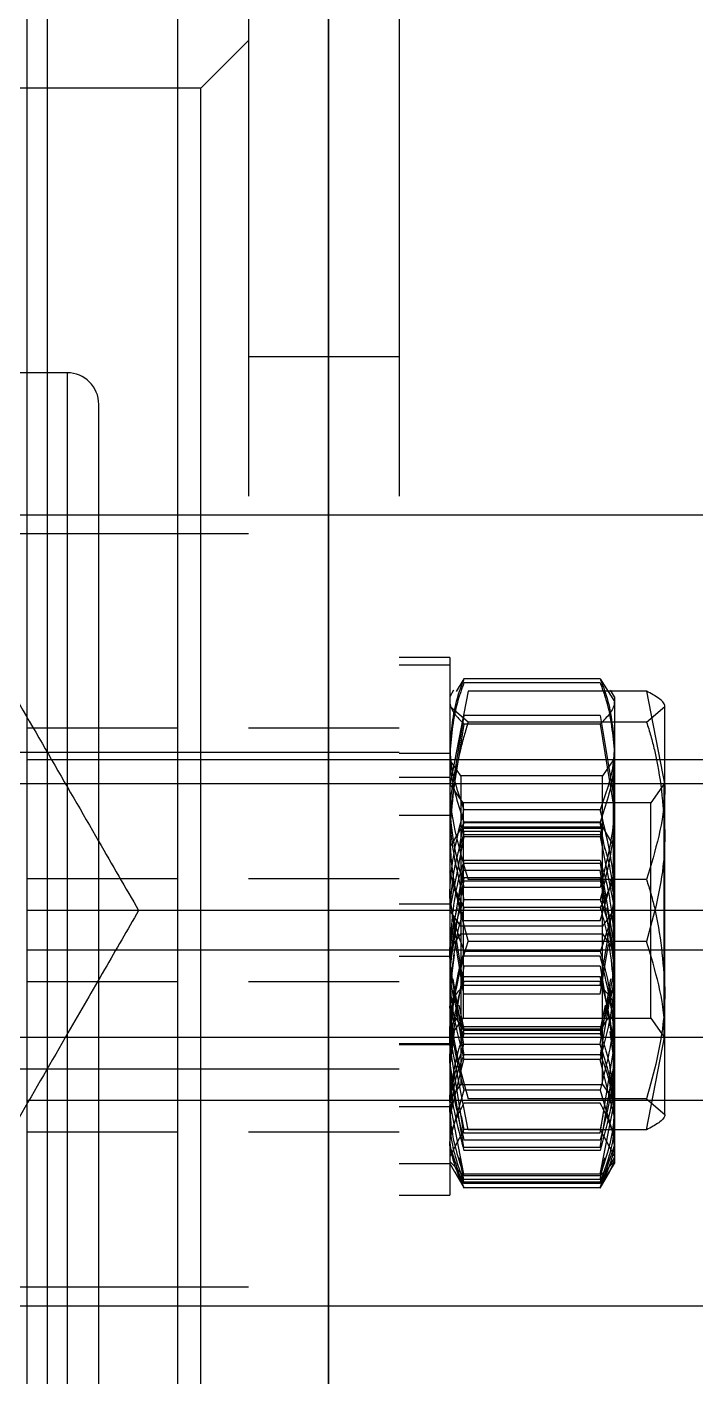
# Model space of a CAD drawing. Header units: metres. Extents: x 0 to 21025, y 0 to 14850.
# Drawn here: x 8590.39 to 8611.53, y 13169.93 to 13212.61 of the extents above; entities that cross this region are included whole.
import ezdxf

# ---------------------------------------------------------------- set-up
doc = ezdxf.new("R2010")
doc.units = ezdxf.units.M
doc.header["$LTSCALE"] = 25
doc.linetypes.add('HIDDEN2', pattern=[4.7625, 3.175, -1.5875])
doc.layers.add('SL4', color=4, linetype='Continuous')
doc.layers.add('ST1', color=7, linetype='HIDDEN2')

msp = doc.modelspace()

# ---------------------------------------------------------------- linework, layer by layer
at = {"layer": 'SL4'}
for p, q in [((8590.386, 13042.681), (8590.386, 13286.681)), ((8599.911, 13286.681), (8599.911, 13042.681)), ((8590.386, 13197.181), (8588.584, 13197.181)), ((8588.584, 13172.181), (8590.386, 13172.181))]:
    msp.add_line(p, q, dxfattribs=at)
at = {"layer": 'ST1'}
for p, q in [((8595.149, 13042.681), (8595.149, 13286.681)), ((8599.911, 13042.681), (8599.911, 13286.681)), ((8597.384, 13277.156), (8597.384, 13055.444)), ((8602.146, 13277.156), (8602.146, 13055.444)), ((8591.034, 13134.431), (8591.034, 13234.931)), ((8597.384, 13212.181), (8595.884, 13210.681)), ((8595.884, 13210.681), (8585.834, 13210.681)), ((8595.884, 13158.681), (8595.884, 13210.681)), ((8602.146, 13202.181), (8597.384, 13202.181)), ((8591.654, 13201.681), (8587.984, 13201.681)), ((8591.654, 13201.67), (8591.654, 13167.693)), ((8592.654, 13168.681), (8592.654, 13200.681)), ((8624.084, 13197.181), (8590.386, 13197.181)), ((8597.384, 13196.584), (8586.284, 13196.584)), ((8603.746, 13192.681), (8602.146, 13192.681)), ((8603.746, 13192.681), (8603.746, 13192.441)), ((8603.746, 13192.441), (8602.146, 13192.441)), ((8603.746, 13192.441), (8603.746, 13180.441)), ((8604.193, 13192), (8603.943, 13191.601)), ((8608.499, 13192), (8604.193, 13192)), ((8608.499, 13191.876), (8604.193, 13191.876)), ((8608.499, 13192), (8608.946, 13191.286)), ((8603.865, 13191.646), (8603.746, 13191.441)), ((8604.327, 13191.614), (8603.746, 13188.636)), ((8609.966, 13191.614), (8604.327, 13191.614)), ((8608.946, 13191.441), (8608.828, 13191.646)), ((8608.946, 13191.441), (8608.946, 13191.361)), ((8608.946, 13191.441), (8608.946, 13191.286)), ((8609.966, 13191.614), (8610.546, 13188.636)), ((8604.327, 13190.638), (8603.746, 13191.126)), ((8608.946, 13191.286), (8608.946, 13187.793)), ((8609.966, 13190.638), (8610.546, 13191.126)), ((8610.546, 13188.636), (8610.546, 13191.181)), ((8604.193, 13190.845), (8603.746, 13188.128)), ((8604.193, 13190.573), (8603.746, 13187.793)), ((8608.499, 13190.845), (8604.193, 13190.845)), ((8608.499, 13190.573), (8604.193, 13190.573)), ((8609.966, 13190.638), (8604.327, 13190.638)), ((8608.499, 13190.845), (8608.946, 13188.128)), ((8608.499, 13190.573), (8608.946, 13187.793)), ((8595.149, 13190.441), (8590.386, 13190.441)), ((8602.146, 13190.441), (8597.384, 13190.441)), ((8597.384, 13189.681), (8586.284, 13189.681)), ((8602.146, 13189.681), (8597.384, 13189.681)), ((8603.746, 13189.641), (8602.146, 13189.641)), ((8614.832, 13189.441), (8590.386, 13189.441)), ((8604.096, 13188.941), (8603.746, 13189.441)), ((8608.921, 13189.441), (8608.571, 13188.941)), ((8608.921, 13183.441), (8608.921, 13189.441)), ((8608.946, 13189.441), (8608.921, 13189.441)), ((8603.746, 13188.881), (8602.146, 13188.881)), ((8604.096, 13188.941), (8604.096, 13183.941)), ((8608.571, 13188.941), (8604.096, 13188.941)), ((8608.571, 13184.695), (8608.571, 13188.941)), ((8615.593, 13188.681), (8586.284, 13188.681)), ((8604.166, 13188.081), (8603.746, 13188.681)), ((8610.521, 13188.681), (8610.101, 13188.081)), ((8610.521, 13180.681), (8610.521, 13188.681)), ((8610.546, 13182.191), (8610.546, 13188.636)), ((8604.166, 13188.081), (8604.166, 13181.281)), ((8610.101, 13188.081), (8604.166, 13188.081)), ((8610.101, 13183.379), (8610.101, 13188.081)), ((8603.746, 13187.681), (8602.146, 13187.681)), ((8604.043, 13186.621), (8604.193, 13187.472)), ((8608.499, 13187.868), (8604.193, 13187.868)), ((8608.499, 13187.472), (8604.193, 13187.472)), ((8608.649, 13186.621), (8608.499, 13187.472)), ((8608.946, 13187.793), (8608.946, 13182.949)), ((8604.196, 13187.46), (8603.746, 13186.681)), ((8604.193, 13187.184), (8604.128, 13186.878)), ((8604.193, 13187.45), (8604.151, 13187.326)), ((8608.499, 13187.45), (8604.193, 13187.45)), ((8608.499, 13187.311), (8604.193, 13187.311)), ((8608.499, 13187.275), (8604.193, 13187.275)), ((8608.499, 13187.184), (8604.193, 13187.184)), ((8608.499, 13187.07), (8604.193, 13187.07)), ((8608.946, 13186.681), (8608.497, 13187.46)), ((8608.499, 13187.45), (8608.541, 13187.326)), ((8608.499, 13187.184), (8608.564, 13186.878)), ((8604.193, 13187.014), (8603.746, 13184.723)), ((8608.499, 13187.014), (8604.193, 13187.014)), ((8608.499, 13187.014), (8608.946, 13184.723)), ((8608.499, 13186.263), (8604.193, 13186.263)), ((8604.193, 13186.171), (8603.746, 13183.476)), ((8604.193, 13184.357), (8603.746, 13185.904)), ((8604.022, 13184.966), (8604.193, 13185.946)), ((8608.499, 13186.171), (8604.193, 13186.171)), ((8608.499, 13185.946), (8604.193, 13185.946)), ((8608.499, 13186.171), (8608.946, 13183.476)), ((8608.67, 13184.966), (8608.499, 13185.946)), ((8608.499, 13184.357), (8608.946, 13185.904)), ((8595.149, 13185.681), (8590.386, 13185.681)), ((8602.146, 13185.681), (8597.384, 13185.681)), ((8604.193, 13185.717), (8603.746, 13182.92)), ((8603.876, 13185.671), (8603.746, 13185.052)), ((8604.193, 13185.605), (8604.148, 13185.438)), ((8608.499, 13185.717), (8604.193, 13185.717)), ((8608.499, 13185.605), (8604.193, 13185.605)), ((8608.499, 13185.41), (8604.193, 13185.41)), ((8609.966, 13185.658), (8604.327, 13185.658)), ((8608.499, 13185.717), (8608.946, 13182.92)), ((8608.499, 13185.605), (8608.544, 13185.438)), ((8608.816, 13185.671), (8608.946, 13185.052)), ((8604.193, 13182.31), (8603.746, 13185.089)), ((8608.499, 13185.014), (8604.193, 13185.014)), ((8608.499, 13182.31), (8608.946, 13185.089)), ((8614.832, 13184.681), (8590.386, 13184.681)), ((8603.746, 13184.881), (8602.146, 13184.881)), ((8604.096, 13184.181), (8603.746, 13184.681)), ((8608.499, 13184.773), (8604.193, 13184.773)), ((8608.571, 13183.941), (8608.571, 13184.695)), ((8608.921, 13184.681), (8608.571, 13184.181)), ((8608.946, 13184.681), (8608.921, 13184.681)), ((8608.571, 13184.181), (8604.096, 13184.181)), ((8608.499, 13184.357), (8604.193, 13184.357)), ((8603.746, 13183.441), (8604.096, 13183.941)), ((8604.096, 13183.941), (8604.096, 13179.181)), ((8604.096, 13183.941), (8608.571, 13183.941)), ((8609.966, 13183.704), (8604.327, 13183.704)), ((8608.571, 13180.109), (8608.571, 13183.941)), ((8608.571, 13183.941), (8608.921, 13183.441)), ((8590.386, 13183.441), (8614.832, 13183.441)), ((8602.146, 13183.241), (8603.746, 13183.241)), ((8603.746, 13183.596), (8603.766, 13183.185)), ((8603.814, 13183.344), (8603.746, 13182.791)), ((8603.886, 13183.276), (8603.746, 13182.191)), ((8604.193, 13182.037), (8603.935, 13183.603)), ((8608.499, 13183.386), (8604.193, 13183.386)), ((8608.499, 13183.239), (8604.193, 13183.239)), ((8608.499, 13182.037), (8608.757, 13183.603)), ((8608.878, 13183.344), (8608.946, 13182.791)), ((8608.921, 13178.681), (8608.921, 13183.441)), ((8608.921, 13183.441), (8608.946, 13183.441)), ((8608.946, 13183.596), (8608.926, 13183.185)), ((8610.101, 13181.281), (8610.101, 13183.379)), ((8603.774, 13183.021), (8603.746, 13183.194)), ((8604.193, 13182.919), (8603.746, 13180.168)), ((8608.499, 13182.919), (8604.193, 13182.919)), ((8608.499, 13182.919), (8608.946, 13180.168)), ((8608.918, 13183.021), (8608.946, 13183.194)), ((8608.946, 13182.949), (8608.946, 13181.441)), ((8590.386, 13182.441), (8595.149, 13182.441)), ((8597.384, 13182.441), (8602.146, 13182.441)), ((8604.193, 13180.443), (8603.855, 13182.526)), ((8604.193, 13182.433), (8604.121, 13182.179)), ((8608.499, 13182.58), (8604.193, 13182.58)), ((8608.499, 13182.433), (8604.193, 13182.433)), ((8608.499, 13180.443), (8608.838, 13182.526)), ((8608.499, 13182.433), (8608.571, 13182.179)), ((8603.846, 13182.149), (8604.193, 13180.123)), ((8608.499, 13182.31), (8604.193, 13182.31)), ((8608.499, 13182.037), (8604.193, 13182.037)), ((8608.846, 13182.149), (8608.499, 13180.123)), ((8610.546, 13178.236), (8610.546, 13182.191)), ((8604.031, 13181.694), (8604.193, 13180.93)), ((8608.661, 13181.694), (8608.499, 13180.93)), ((8608.921, 13181.686), (8608.946, 13181.473)), ((8603.746, 13181.441), (8603.865, 13181.236)), ((8603.746, 13180.681), (8604.166, 13181.281)), ((8604.193, 13180.883), (8603.943, 13181.281)), ((8604.166, 13181.281), (8610.101, 13181.281)), ((8608.499, 13180.883), (8608.749, 13181.281)), ((8608.828, 13181.236), (8608.946, 13181.441)), ((8608.946, 13181.441), (8608.946, 13178.537)), ((8610.101, 13181.281), (8610.521, 13180.681)), ((8586.284, 13180.681), (8615.593, 13180.681)), ((8603.887, 13180.859), (8603.746, 13179.766)), ((8604.327, 13177.748), (8603.746, 13180.726)), ((8604.11, 13180.535), (8604.193, 13180.93)), ((8608.499, 13181.006), (8604.193, 13181.006)), ((8608.499, 13180.93), (8604.193, 13180.93)), ((8608.499, 13180.883), (8604.193, 13180.883)), ((8608.499, 13180.782), (8604.193, 13180.782)), ((8608.582, 13180.535), (8608.499, 13180.93)), ((8608.805, 13180.859), (8608.946, 13179.766)), ((8609.966, 13177.748), (8610.546, 13180.726)), ((8610.521, 13180.681), (8610.546, 13180.681)), ((8602.146, 13180.481), (8603.746, 13180.481)), ((8602.146, 13180.441), (8603.746, 13180.441)), ((8603.746, 13180.572), (8603.754, 13180.389)), ((8604.193, 13177.645), (8603.746, 13180.442)), ((8603.746, 13180.441), (8603.746, 13175.681)), ((8608.499, 13180.443), (8604.193, 13180.443)), ((8608.499, 13177.645), (8608.946, 13180.442)), ((8608.946, 13180.572), (8608.938, 13180.389)), ((8604.193, 13177.192), (8603.746, 13179.886)), ((8603.767, 13178.231), (8604.193, 13179.976)), ((8608.499, 13180.123), (8604.193, 13180.123)), ((8608.499, 13179.976), (8604.193, 13179.976)), ((8608.925, 13178.231), (8608.499, 13179.976)), ((8608.499, 13177.192), (8608.946, 13179.886)), ((8608.571, 13179.181), (8608.571, 13180.109)), ((8586.284, 13179.681), (8597.384, 13179.681)), ((8597.384, 13179.681), (8602.146, 13179.681)), ((8603.746, 13178.681), (8604.096, 13179.181)), ((8604.193, 13179.005), (8603.746, 13177.459)), ((8604.096, 13179.181), (8608.571, 13179.181)), ((8608.499, 13179.005), (8604.193, 13179.005)), ((8608.499, 13179.005), (8608.946, 13177.459)), ((8608.571, 13179.181), (8608.921, 13178.681)), ((8590.386, 13178.681), (8614.832, 13178.681)), ((8604.193, 13176.348), (8603.746, 13178.639)), ((8608.499, 13178.589), (8604.193, 13178.589)), ((8609.966, 13178.725), (8604.327, 13178.725)), ((8608.499, 13176.348), (8608.946, 13178.639)), ((8608.946, 13178.537), (8608.946, 13176.683)), ((8609.966, 13178.725), (8610.546, 13178.236)), ((8602.146, 13178.481), (8603.746, 13178.481)), ((8604.106, 13178.191), (8604.193, 13177.757)), ((8608.587, 13178.191), (8608.499, 13177.757)), ((8590.386, 13177.681), (8595.149, 13177.681)), ((8597.384, 13177.681), (8602.146, 13177.681)), ((8604.193, 13177.757), (8603.746, 13176.904)), ((8608.499, 13177.757), (8604.193, 13177.757)), ((8609.966, 13177.748), (8604.327, 13177.748)), ((8608.499, 13177.757), (8608.946, 13176.904)), ((8604.193, 13175.913), (8603.746, 13177.251)), ((8608.499, 13177.645), (8604.193, 13177.645)), ((8608.499, 13177.417), (8604.193, 13177.417)), ((8608.499, 13175.913), (8608.946, 13177.251)), ((8604.193, 13176.178), (8604.05, 13176.859)), ((8608.499, 13177.192), (8604.193, 13177.192)), ((8608.499, 13177.099), (8604.193, 13177.099)), ((8608.499, 13176.088), (8608.946, 13176.867)), ((8608.499, 13176.178), (8608.642, 13176.859)), ((8602.146, 13176.681), (8603.746, 13176.681)), ((8604.193, 13176.293), (8603.746, 13176.742)), ((8603.746, 13176.681), (8603.884, 13176.443)), ((8603.884, 13176.443), (8603.903, 13176.409)), ((8603.903, 13176.409), (8604.196, 13175.903)), ((8604.193, 13176.088), (8603.963, 13176.489)), ((8603.971, 13176.448), (8604.193, 13176.052)), ((8608.497, 13175.903), (8608.789, 13176.409)), ((8608.499, 13176.293), (8608.946, 13176.742)), ((8608.789, 13176.409), (8608.808, 13176.443)), ((8608.808, 13176.443), (8608.946, 13176.681)), ((8608.946, 13176.742), (8608.946, 13176.681)), ((8608.946, 13176.724), (8608.946, 13176.681)), ((8604.193, 13176.052), (8604.149, 13176.245)), ((8608.499, 13176.348), (8604.193, 13176.348)), ((8608.499, 13176.293), (8604.193, 13176.293)), ((8608.499, 13176.178), (8604.193, 13176.178)), ((8608.499, 13176.088), (8604.193, 13176.088)), ((8608.499, 13176.052), (8604.193, 13176.052)), ((8608.499, 13176.052), (8608.543, 13176.245)), ((8602.146, 13175.681), (8603.746, 13175.681)), ((8608.499, 13175.913), (8604.193, 13175.913)), ((8597.384, 13172.779), (8586.284, 13172.779)), ((8590.386, 13172.181), (8646.149, 13172.181))]:
    msp.add_line(p, q, dxfattribs=at)
msp.add_arc((8591.654, 13200.681), 1, 0, 90, dxfattribs=at)
for points, knots in [([(8584.099, 13201.681), (8584.454, 13201.066), (8585.174, 13199.819), (8586.456, 13197.597), (8587.887, 13195.12), (8589.469, 13192.38), (8591.061, 13189.622), (8592.579, 13186.993), (8593.496, 13185.404), (8593.913, 13184.681)], [0, 0, 0, 0, 0.114678, 0.232485, 0.388423, 0.5445, 0.705441, 0.865997, 1, 1, 1, 1]), ([(8604.193, 13192), (8604.125, 13191.826), (8603.863, 13191.153), (8603.796, 13190.453), (8603.746, 13189.934)], [0, 0, 0, 0, 0.257551, 1, 1, 1, 1]), ([(8604.193, 13191.876), (8604.125, 13191.691), (8603.863, 13190.974), (8603.796, 13190.228), (8603.746, 13189.674)], [0, 0, 0, 0, 0.257551, 1, 1, 1, 1]), ([(8608.499, 13192), (8608.567, 13191.826), (8608.829, 13191.153), (8608.896, 13190.453), (8608.946, 13189.934)], [0, 0, 0, 0, 0.257551, 1, 1, 1, 1]), ([(8608.499, 13191.876), (8608.567, 13191.691), (8608.829, 13190.974), (8608.896, 13190.228), (8608.946, 13189.674)], [0, 0, 0, 0, 0.257551, 1, 1, 1, 1]), ([(8610.546, 13191.126), (8610.545, 13191.138), (8610.537, 13191.302), (8610.241, 13191.464), (8609.966, 13191.614)], [0, 0, 0, 0, 0.0702148, 1, 1, 1, 1]), ([(8603.746, 13191.286), (8603.747, 13191.269), (8603.753, 13191.028), (8603.981, 13190.792), (8604.193, 13190.573)], [0, 0, 0, 0, 0.070201, 1, 1, 1, 1]), ([(8608.946, 13191.286), (8608.946, 13191.269), (8608.939, 13191.028), (8608.711, 13190.792), (8608.499, 13190.573)], [0, 0, 0, 0, 0.0702006, 1, 1, 1, 1]), ([(8604.327, 13190.638), (8604.239, 13190.347), (8603.899, 13189.217), (8603.811, 13188.043), (8603.746, 13187.171)], [0, 0, 0, 0, 0.257551, 1, 1, 1, 1]), ([(8609.966, 13190.638), (8610.053, 13190.347), (8610.393, 13189.217), (8610.481, 13188.043), (8610.546, 13187.171)], [0, 0, 0, 0, 0.257551, 1, 1, 1, 1]), ([(8603.746, 13189.934), (8603.753, 13189.746), (8603.777, 13189.047), (8604.017, 13188.366), (8604.193, 13187.868)], [0, 0, 0, 0, 0.268634, 1, 1, 1, 1]), ([(8603.746, 13189.674), (8603.753, 13189.474), (8603.777, 13188.729), (8604.017, 13188.003), (8604.193, 13187.472)], [0, 0, 0, 0, 0.268634, 1, 1, 1, 1]), ([(8608.946, 13189.934), (8608.939, 13189.746), (8608.915, 13189.047), (8608.675, 13188.366), (8608.499, 13187.868)], [0, 0, 0, 0, 0.268634, 1, 1, 1, 1]), ([(8608.946, 13189.674), (8608.939, 13189.474), (8608.915, 13188.729), (8608.675, 13188.003), (8608.499, 13187.472)], [0, 0, 0, 0, 0.2686336, 1, 1, 1, 1]), ([(8603.746, 13188.636), (8603.747, 13188.565), (8603.755, 13187.56), (8604.051, 13186.574), (8604.327, 13185.658)], [0, 0, 0, 0, 0.070215, 1, 1, 1, 1]), ([(8610.546, 13188.636), (8610.545, 13188.565), (8610.537, 13187.56), (8610.241, 13186.574), (8609.966, 13185.658)], [0, 0, 0, 0, 0.070215, 1, 1, 1, 1]), ([(8603.746, 13188.128), (8603.747, 13188.063), (8603.753, 13187.146), (8603.981, 13186.246), (8604.193, 13185.41)], [0, 0, 0, 0, 0.0702006, 1, 1, 1, 1]), ([(8608.946, 13188.128), (8608.946, 13188.063), (8608.939, 13187.146), (8608.711, 13186.246), (8608.499, 13185.41)], [0, 0, 0, 0, 0.070201, 1, 1, 1, 1]), ([(8603.746, 13185.089), (8603.747, 13185.155), (8603.753, 13186.093), (8603.981, 13187.013), (8604.193, 13187.868)], [0, 0, 0, 0, 0.070201, 1, 1, 1, 1]), ([(8603.746, 13187.793), (8603.747, 13187.728), (8603.753, 13186.789), (8603.981, 13185.869), (8604.193, 13185.014)], [0, 0, 0, 0, 0.070201, 1, 1, 1, 1]), ([(8608.946, 13185.089), (8608.946, 13185.155), (8608.939, 13186.093), (8608.711, 13187.013), (8608.499, 13187.868)], [0, 0, 0, 0, 0.070201, 1, 1, 1, 1]), ([(8608.946, 13187.793), (8608.946, 13187.728), (8608.939, 13186.789), (8608.711, 13185.869), (8608.499, 13185.014)], [0, 0, 0, 0, 0.070201, 1, 1, 1, 1]), ([(8603.746, 13187.171), (8603.755, 13186.856), (8603.787, 13185.682), (8604.099, 13184.54), (8604.327, 13183.704)], [0, 0, 0, 0, 0.268634, 1, 1, 1, 1]), ([(8604.193, 13187.07), (8604.125, 13186.881), (8603.863, 13186.15), (8603.796, 13185.39), (8603.746, 13184.825)], [0, 0, 0, 0, 0.257551, 1, 1, 1, 1]), ([(8608.499, 13187.07), (8608.567, 13186.881), (8608.829, 13186.15), (8608.896, 13185.39), (8608.946, 13184.825)], [0, 0, 0, 0, 0.257551, 1, 1, 1, 1]), ([(8610.546, 13187.171), (8610.537, 13186.856), (8610.505, 13185.682), (8610.194, 13184.54), (8609.966, 13183.704)], [0, 0, 0, 0, 0.268634, 1, 1, 1, 1]), ([(8604.193, 13186.263), (8604.125, 13186.039), (8603.863, 13185.17), (8603.796, 13184.267), (8603.746, 13183.596)], [0, 0, 0, 0, 0.257551, 1, 1, 1, 1]), ([(8608.499, 13186.263), (8608.567, 13186.039), (8608.829, 13185.17), (8608.896, 13184.267), (8608.946, 13183.596)], [0, 0, 0, 0, 0.257551, 1, 1, 1, 1]), ([(8603.746, 13186.112), (8603.747, 13186.08), (8603.753, 13185.628), (8603.981, 13185.185), (8604.193, 13184.773)], [0, 0, 0, 0, 0.070201, 1, 1, 1, 1]), ([(8608.946, 13186.112), (8608.946, 13186.08), (8608.939, 13185.628), (8608.711, 13185.185), (8608.499, 13184.773)], [0, 0, 0, 0, 0.070201, 1, 1, 1, 1]), ([(8603.746, 13185.349), (8603.747, 13185.302), (8603.753, 13184.64), (8603.981, 13183.99), (8604.193, 13183.386)], [0, 0, 0, 0, 0.0702006, 1, 1, 1, 1]), ([(8608.946, 13185.349), (8608.946, 13185.302), (8608.939, 13184.64), (8608.711, 13183.99), (8608.499, 13183.386)], [0, 0, 0, 0, 0.070201, 1, 1, 1, 1]), ([(8609.966, 13185.658), (8610.053, 13185.367), (8610.393, 13184.237), (8610.481, 13183.063), (8610.546, 13182.191)], [0, 0, 0, 0, 0.257551, 1, 1, 1, 1]), ([(8604.193, 13185.014), (8604.125, 13184.841), (8603.863, 13184.167), (8603.796, 13183.468), (8603.746, 13182.949)], [0, 0, 0, 0, 0.257551, 1, 1, 1, 1]), ([(8608.499, 13185.014), (8608.567, 13184.841), (8608.829, 13184.167), (8608.896, 13183.468), (8608.946, 13182.949)], [0, 0, 0, 0, 0.257551, 1, 1, 1, 1]), ([(8593.913, 13184.681), (8593.558, 13184.066), (8592.838, 13182.819), (8591.556, 13180.597), (8590.125, 13178.12), (8588.543, 13175.38), (8586.951, 13172.622), (8585.433, 13169.993), (8584.516, 13168.404), (8584.099, 13167.681)], [0, 0, 0, 0, 0.114678, 0.232485, 0.388423, 0.5445, 0.705441, 0.865997, 1, 1, 1, 1]), ([(8604.193, 13184.773), (8604.125, 13184.531), (8603.863, 13183.591), (8603.796, 13182.614), (8603.746, 13181.889)], [0, 0, 0, 0, 0.257551, 1, 1, 1, 1]), ([(8603.746, 13183.194), (8603.746, 13183.26), (8603.748, 13183.79), (8603.875, 13184.31), (8603.988, 13184.766)], [0, 0, 0, 0, 0.123006, 1, 1, 1, 1]), ([(8608.499, 13184.773), (8608.567, 13184.531), (8608.829, 13183.591), (8608.896, 13182.614), (8608.946, 13181.889)], [0, 0, 0, 0, 0.2575513, 1, 1, 1, 1]), ([(8608.946, 13183.194), (8608.946, 13183.26), (8608.944, 13183.79), (8608.817, 13184.31), (8608.705, 13184.766)], [0, 0, 0, 0, 0.1230064, 1, 1, 1, 1]), ([(8603.746, 13180.726), (8603.747, 13180.797), (8603.755, 13181.803), (8604.051, 13182.788), (8604.327, 13183.704)], [0, 0, 0, 0, 0.070215, 1, 1, 1, 1]), ([(8610.546, 13180.726), (8610.545, 13180.797), (8610.537, 13181.803), (8610.241, 13182.788), (8609.966, 13183.704)], [0, 0, 0, 0, 0.070215, 1, 1, 1, 1]), ([(8603.746, 13183.476), (8603.747, 13183.412), (8603.753, 13182.503), (8603.981, 13181.611), (8604.193, 13180.782)], [0, 0, 0, 0, 0.0702006, 1, 1, 1, 1]), ([(8603.746, 13180.442), (8603.747, 13180.509), (8603.753, 13181.453), (8603.981, 13182.378), (8604.193, 13183.239)], [0, 0, 0, 0, 0.070201, 1, 1, 1, 1]), ([(8604.193, 13183.386), (8604.125, 13183.15), (8603.88, 13182.296), (8603.816, 13181.408), (8603.77, 13180.765)], [0, 0, 0, 0, 0.276429, 1, 1, 1, 1]), ([(8608.946, 13183.476), (8608.946, 13183.412), (8608.939, 13182.503), (8608.711, 13181.611), (8608.499, 13180.782)], [0, 0, 0, 0, 0.070201, 1, 1, 1, 1]), ([(8608.499, 13183.386), (8608.567, 13183.15), (8608.812, 13182.296), (8608.876, 13181.408), (8608.922, 13180.765)], [0, 0, 0, 0, 0.276429, 1, 1, 1, 1]), ([(8608.946, 13180.442), (8608.946, 13180.509), (8608.939, 13181.453), (8608.711, 13182.378), (8608.499, 13183.239)], [0, 0, 0, 0, 0.0702006, 1, 1, 1, 1]), ([(8603.746, 13182.92), (8603.744, 13182.854), (8603.74, 13182.75), (8603.76, 13182.648), (8603.767, 13182.611)], [0, 0, 0, 0, 0.640625, 1, 1, 1, 1]), ([(8603.746, 13182.949), (8603.753, 13182.761), (8603.777, 13182.061), (8604.017, 13181.381), (8604.193, 13180.883)], [0, 0, 0, 0, 0.2686336, 1, 1, 1, 1]), ([(8603.746, 13182.791), (8603.753, 13182.535), (8603.777, 13181.582), (8604.017, 13180.654), (8604.193, 13179.976)], [0, 0, 0, 0, 0.268634, 1, 1, 1, 1]), ([(8608.946, 13182.949), (8608.939, 13182.761), (8608.915, 13182.061), (8608.675, 13181.381), (8608.499, 13180.883)], [0, 0, 0, 0, 0.268634, 1, 1, 1, 1]), ([(8608.946, 13182.791), (8608.939, 13182.535), (8608.915, 13181.582), (8608.675, 13180.654), (8608.499, 13179.976)], [0, 0, 0, 0, 0.268634, 1, 1, 1, 1]), ([(8608.946, 13182.92), (8608.949, 13182.854), (8608.952, 13182.75), (8608.932, 13182.648), (8608.925, 13182.611)], [0, 0, 0, 0, 0.640625, 1, 1, 1, 1]), ([(8603.746, 13179.886), (8603.747, 13179.95), (8603.753, 13180.86), (8603.981, 13181.751), (8604.193, 13182.58)], [0, 0, 0, 0, 0.070201, 1, 1, 1, 1]), ([(8608.946, 13179.886), (8608.946, 13179.95), (8608.939, 13180.86), (8608.711, 13181.751), (8608.499, 13182.58)], [0, 0, 0, 0, 0.0702006, 1, 1, 1, 1]), ([(8603.746, 13181.596), (8603.747, 13181.613), (8603.753, 13181.854), (8603.981, 13182.09), (8604.193, 13182.31)], [0, 0, 0, 0, 0.070201, 1, 1, 1, 1]), ([(8603.746, 13182.191), (8603.755, 13181.876), (8603.787, 13180.703), (8604.099, 13179.56), (8604.327, 13178.725)], [0, 0, 0, 0, 0.268634, 1, 1, 1, 1]), ([(8608.946, 13181.596), (8608.946, 13181.613), (8608.939, 13181.854), (8608.711, 13182.09), (8608.499, 13182.31)], [0, 0, 0, 0, 0.070201, 1, 1, 1, 1]), ([(8610.546, 13182.191), (8610.537, 13181.876), (8610.505, 13180.703), (8610.194, 13179.56), (8609.966, 13178.725)], [0, 0, 0, 0, 0.2686336, 1, 1, 1, 1]), ([(8603.746, 13181.889), (8603.753, 13181.627), (8603.777, 13180.651), (8604.017, 13179.7), (8604.193, 13179.005)], [0, 0, 0, 0, 0.268634, 1, 1, 1, 1]), ([(8608.946, 13181.889), (8608.939, 13181.627), (8608.915, 13180.651), (8608.675, 13179.7), (8608.499, 13179.005)], [0, 0, 0, 0, 0.268634, 1, 1, 1, 1]), ([(8604.193, 13180.782), (8604.125, 13180.593), (8603.863, 13179.862), (8603.796, 13179.102), (8603.746, 13178.537)], [0, 0, 0, 0, 0.257551, 1, 1, 1, 1]), ([(8608.499, 13180.782), (8608.567, 13180.593), (8608.829, 13179.862), (8608.896, 13179.102), (8608.946, 13178.537)], [0, 0, 0, 0, 0.2575513, 1, 1, 1, 1]), ([(8603.746, 13178.311), (8603.747, 13178.361), (8603.753, 13179.081), (8603.981, 13179.787), (8604.193, 13180.443)], [0, 0, 0, 0, 0.070201, 1, 1, 1, 1]), ([(8608.946, 13178.311), (8608.946, 13178.361), (8608.939, 13179.081), (8608.711, 13179.787), (8608.499, 13180.443)], [0, 0, 0, 0, 0.070201, 1, 1, 1, 1]), ([(8603.746, 13180.168), (8603.747, 13180.103), (8603.753, 13179.174), (8603.981, 13178.263), (8604.193, 13177.417)], [0, 0, 0, 0, 0.070201, 1, 1, 1, 1]), ([(8604.193, 13180.123), (8604.125, 13179.954), (8603.863, 13179.296), (8603.796, 13178.613), (8603.746, 13178.106)], [0, 0, 0, 0, 0.257551, 1, 1, 1, 1]), ([(8608.946, 13180.168), (8608.946, 13180.103), (8608.939, 13179.174), (8608.711, 13178.263), (8608.499, 13177.417)], [0, 0, 0, 0, 0.070201, 1, 1, 1, 1]), ([(8608.499, 13180.123), (8608.567, 13179.954), (8608.829, 13179.296), (8608.896, 13178.613), (8608.946, 13178.106)], [0, 0, 0, 0, 0.257551, 1, 1, 1, 1]), ([(8603.746, 13179.766), (8603.753, 13179.523), (8603.777, 13178.621), (8604.017, 13177.742), (8604.193, 13177.099)], [0, 0, 0, 0, 0.268634, 1, 1, 1, 1]), ([(8603.746, 13178.639), (8603.746, 13178.693), (8603.745, 13178.981), (8603.826, 13179.262), (8603.892, 13179.491)], [0, 0, 0, 0, 0.189123, 1, 1, 1, 1]), ([(8608.946, 13179.766), (8608.939, 13179.523), (8608.915, 13178.621), (8608.675, 13177.742), (8608.499, 13177.099)], [0, 0, 0, 0, 0.268634, 1, 1, 1, 1]), ([(8608.946, 13178.639), (8608.946, 13178.693), (8608.947, 13178.981), (8608.866, 13179.262), (8608.8, 13179.491)], [0, 0, 0, 0, 0.189123, 1, 1, 1, 1]), ([(8603.746, 13177.251), (8603.747, 13177.283), (8603.753, 13177.734), (8603.981, 13178.177), (8604.193, 13178.589)], [0, 0, 0, 0, 0.070201, 1, 1, 1, 1]), ([(8603.746, 13178.537), (8603.753, 13178.333), (8603.777, 13177.573), (8604.017, 13176.834), (8604.193, 13176.293)], [0, 0, 0, 0, 0.268634, 1, 1, 1, 1]), ([(8608.946, 13177.251), (8608.946, 13177.283), (8608.939, 13177.734), (8608.711, 13178.177), (8608.499, 13178.589)], [0, 0, 0, 0, 0.070201, 1, 1, 1, 1]), ([(8608.946, 13178.537), (8608.939, 13178.333), (8608.915, 13177.573), (8608.675, 13176.834), (8608.499, 13176.293)], [0, 0, 0, 0, 0.268634, 1, 1, 1, 1]), ([(8603.746, 13178.106), (8603.753, 13177.922), (8603.777, 13177.239), (8604.017, 13176.574), (8604.193, 13176.088)], [0, 0, 0, 0, 0.268634, 1, 1, 1, 1]), ([(8608.946, 13178.106), (8608.939, 13177.922), (8608.915, 13177.239), (8608.675, 13176.574), (8608.499, 13176.088)], [0, 0, 0, 0, 0.2686336, 1, 1, 1, 1]), ([(8610.546, 13178.236), (8610.545, 13178.225), (8610.537, 13178.06), (8610.241, 13177.898), (8609.966, 13177.748)], [0, 0, 0, 0, 0.0702148, 1, 1, 1, 1]), ([(8603.746, 13177.459), (8603.747, 13177.422), (8603.753, 13176.9), (8603.981, 13176.388), (8604.193, 13175.913)], [0, 0, 0, 0, 0.070201, 1, 1, 1, 1]), ([(8608.946, 13177.459), (8608.946, 13177.422), (8608.939, 13176.9), (8608.711, 13176.388), (8608.499, 13175.913)], [0, 0, 0, 0, 0.070201, 1, 1, 1, 1]), ([(8608.946, 13176.904), (8608.946, 13176.884), (8608.939, 13176.596), (8608.711, 13176.314), (8608.499, 13176.052)], [0, 0, 0, 0, 0.070201, 1, 1, 1, 1]), ([(8608.946, 13176.798), (8608.948, 13176.741), (8608.951, 13176.662), (8608.873, 13176.585), (8608.851, 13176.563)], [0, 0, 0, 0, 0.71535, 1, 1, 1, 1])]:
    msp.add_open_spline(points, degree=3, knots=knots, dxfattribs=at)

doc.saveas('drawing.dxf')
